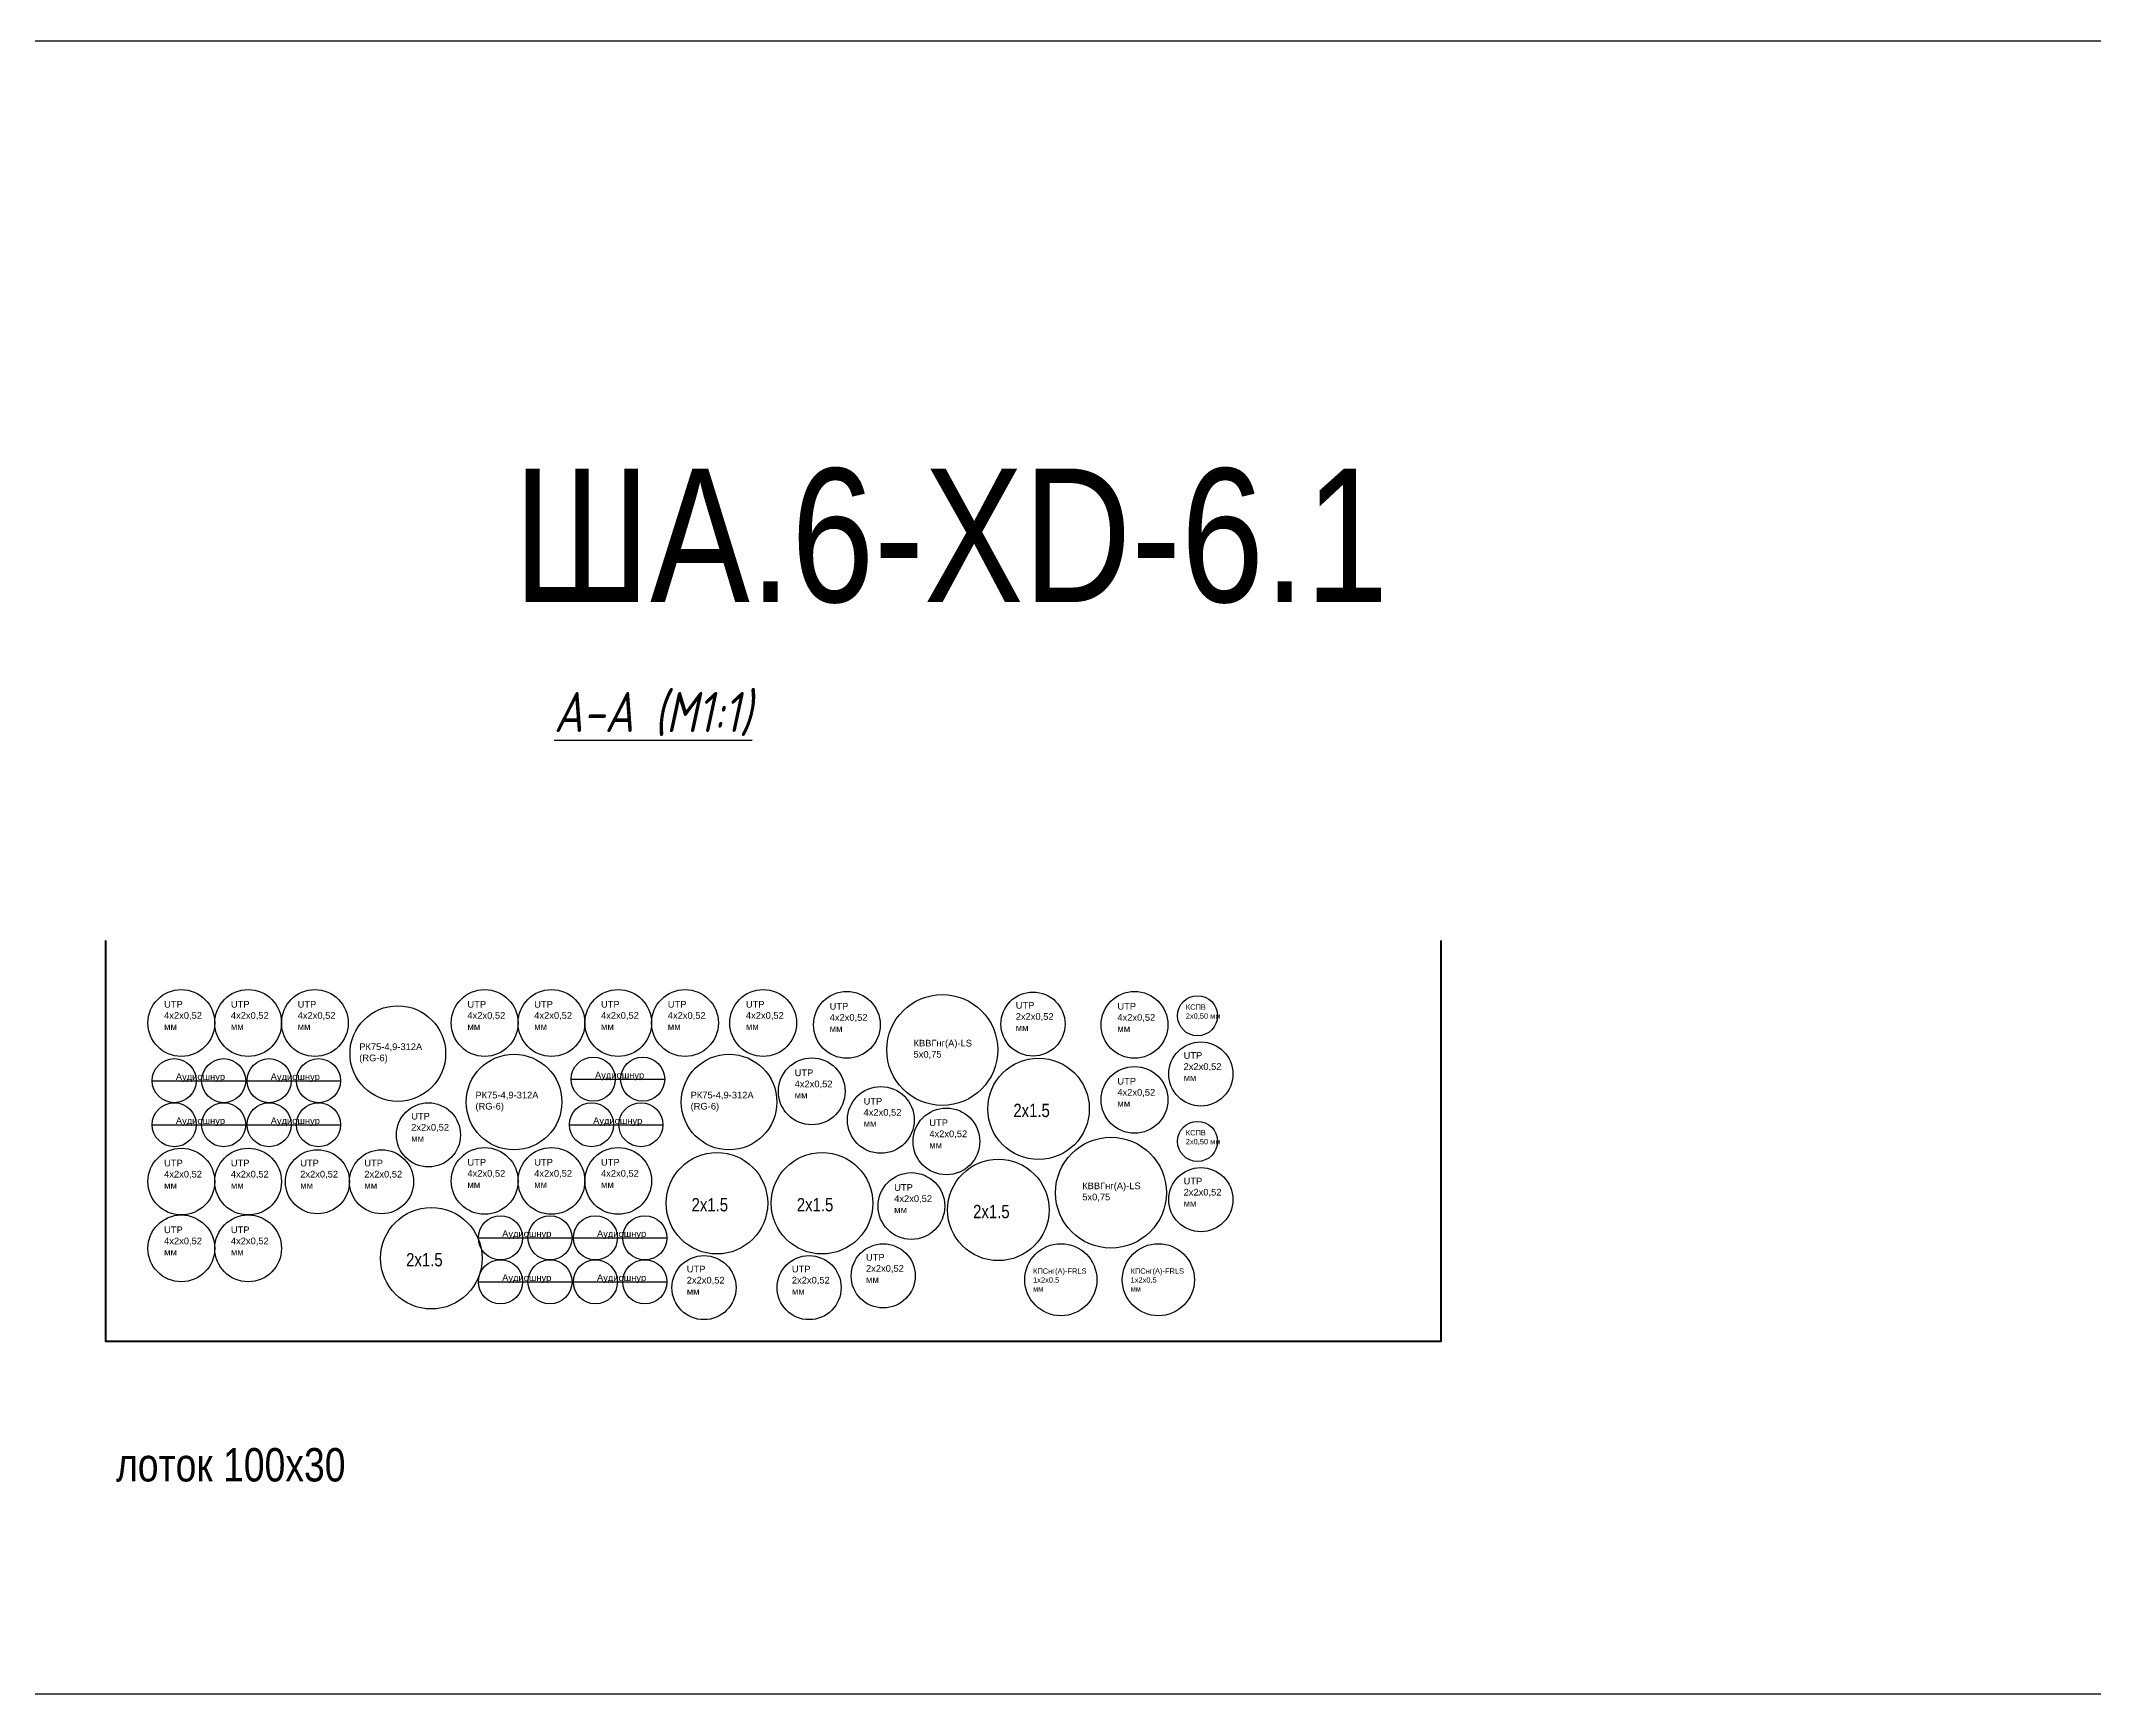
# Model space of a CAD drawing. Header units: millimetres. Extents: x -14566 to 16488, y -7315 to 17206.
# Drawn here: x -6514.3 to -6360.6, y -6445.1 to -6321.3 of the extents above; entities that cross this region are included whole.
import ezdxf

# ---------------------------------------------------------------- set-up
doc = ezdxf.new("R2010")
doc.units = ezdxf.units.MM
for name, color, linetype in [('05 Слаботочка', 7, 'Continuous'), ('06 Авт-ка климата', 7, 'Continuous'), ('07 Авт-ка общая', 7, 'Continuous'), ('08 Пож. и техн. сигн.', 7, 'Continuous'), ('13 Трассы и коробки слаботочки', 7, 'Continuous')]:
    doc.layers.add(name, color=color, linetype=linetype)
doc.layers.add('100 noprint', color=2, linetype='Continuous', plot=False)
doc.styles.get("Standard").update_dxf_attribs({"font": 'arial.ttf'})
doc.styles.add('ГОСТ-ISOCPEUR', font='isocpeui.ttf', dxfattribs={"width": 0.8})

msp = doc.modelspace()

# ---------------------------------------------------------------- linework, layer by layer
at = {"layer": '05 Слаботочка', "color": 6}
for p, q in [((-6506.01, -6399.17), (-6499.01, -6399.17)), ((-6498.91, -6399.17), (-6491.91, -6399.17)), ((-6474.64, -6399.06), (-6467.64, -6399.06)), ((-6506.01, -6402.47), (-6499.01, -6402.47)), ((-6498.91, -6402.47), (-6491.91, -6402.47)), ((-6474.77, -6402.47), (-6467.77, -6402.47)), ((-6481.58, -6410.94), (-6474.58, -6410.94)), ((-6474.48, -6410.94), (-6467.48, -6410.94)), ((-6481.58, -6414.24), (-6474.58, -6414.24)), ((-6474.48, -6414.24), (-6467.48, -6414.24))]:
    msp.add_line(p, q, dxfattribs=at)
for centre, radius in [((-6503.83, -6394.85), 2.5), ((-6498.83, -6394.85), 2.5), ((-6493.83, -6394.85), 2.5), ((-6487.62, -6397.14), 3.58), ((-6481.12, -6394.85), 2.5), ((-6476.12, -6394.85), 2.5), ((-6471.12, -6394.85), 2.5), ((-6466.12, -6394.85), 2.5), ((-6460.27, -6394.85), 2.5), ((-6504.36, -6399.17), 1.65), ((-6500.66, -6399.17), 1.65), ((-6497.26, -6399.17), 1.65), ((-6493.56, -6399.17), 1.65), ((-6478.92, -6400.77), 3.58), ((-6472.99, -6399.06), 1.65), ((-6469.29, -6399.06), 1.65), ((-6462.82, -6400.77), 3.58), ((-6504.36, -6402.47), 1.65), ((-6500.66, -6402.47), 1.65), ((-6497.26, -6402.47), 1.65), ((-6493.56, -6402.47), 1.65), ((-6485.33, -6403.23), 2.4), ((-6473.12, -6402.47), 1.65), ((-6469.42, -6402.47), 1.65), ((-6503.83, -6406.73), 2.5), ((-6498.83, -6406.73), 2.5), ((-6493.64, -6406.74), 2.4), ((-6488.84, -6406.74), 2.4), ((-6481.12, -6406.68), 2.5), ((-6476.12, -6406.68), 2.5), ((-6471.12, -6406.68), 2.5), ((-6463.73, -6408.35), 3.8), ((-6455.86, -6408.35), 3.8), ((-6485.11, -6412.47), 3.8), ((-6503.83, -6411.73), 2.5), ((-6498.83, -6411.73), 2.5), ((-6479.93, -6410.94), 1.65), ((-6476.23, -6410.94), 1.65), ((-6472.83, -6410.94), 1.65), ((-6469.13, -6410.94), 1.65), ((-6479.93, -6414.24), 1.65), ((-6476.23, -6414.24), 1.65), ((-6472.83, -6414.24), 1.65), ((-6469.13, -6414.24), 1.65), ((-6464.7, -6414.67), 2.4), ((-6456.83, -6414.67), 2.4)]:
    msp.add_circle(centre, radius, dxfattribs=at)
at = {"layer": '06 Авт-ка климата', "color": 5}
for centre, radius in [((-6454, -6394.99), 2.5), ((-6446.86, -6396.87), 4.15), ((-6440.07, -6394.93), 2.4), ((-6456.63, -6399.97), 2.5), ((-6439.65, -6401.28), 3.8), ((-6451.46, -6402.11), 2.5), ((-6446.55, -6403.72), 2.5), ((-6434.23, -6407.56), 4.15), ((-6442.66, -6408.85), 3.8), ((-6449.17, -6408.56), 2.5), ((-6451.28, -6413.79), 2.4)]:
    msp.add_circle(centre, radius, dxfattribs=at)
at = {"layer": '07 Авт-ка общая'}
for centre in [(-6432.47, -6394.99), (-6432.47, -6400.61)]:
    msp.add_circle(centre, 2.5, dxfattribs=at)
at = {"layer": '08 Пож. и техн. сигн.', "color": 1}
for centre, radius in [((-6427.75, -6394.31), 1.5), ((-6427.5, -6398.67), 2.4), ((-6427.75, -6403.72), 1.5), ((-6427.5, -6408.08), 2.4), ((-6437.98, -6414.08), 2.7), ((-6430.68, -6414.08), 2.7)]:
    msp.add_circle(centre, radius, dxfattribs=at)
at = {"layer": '100 noprint', "color": 3}
msp.add_lwpolyline([(-6532.65, -6321.3), (-6532.65, -6445.1), (-5985.26, -6445.1), (-5985.26, -6321.3)], close=True, dxfattribs=at)
at = {"layer": '13 Трассы и коробки слаботочки', "lineweight": 40}
msp.add_lwpolyline([(-6509.51, -6388.67), (-6509.51, -6418.67), (-6409.51, -6418.67), (-6409.51, -6388.67)], dxfattribs=at)

# ---------------------------------------------------------------- texts
at = {"layer": '05 Слаботочка', "color": 6, "width": 0.8}
for p in [(-6465.63, -6408.96), (-6457.75, -6408.96), (-6487, -6413.08)]:
    msp.add_text('2x1.5', height=1, dxfattribs=at).set_placement(p)
at = {"layer": '05 Слаботочка', "color": 6, "char_height": 0.5, "width": 2.8168, "attachment_point": 1}
for s, insert in [('{UTP 4х2х0,52 мм}', (-6505.12, -6393.2)), ('{UTP 4х2х0,52 мм}', (-6500.12, -6393.2)), ('{UTP 4х2х0,52 мм}', (-6495.12, -6393.2)), ('{UTP 4х2х0,52 мм}', (-6482.41, -6393.2)), ('{UTP 4х2х0,52 мм}', (-6477.41, -6393.2)), ('{UTP 4х2х0,52 мм}', (-6472.41, -6393.2)), ('{UTP 4х2х0,52 мм}', (-6467.41, -6393.2)), ('{UTP 4х2х0,52 мм}', (-6461.56, -6393.2)), ('{РК75-4,9-312А (RG-6)}', (-6490.51, -6396.38)), ('{Аудиошнур}', (-6504.24, -6398.62)), ('{Аудиошнур}', (-6497.14, -6398.62)), ('{Аудиошнур}', (-6472.86, -6398.5)), ('{РК75-4,9-312А (RG-6)}', (-6481.81, -6400)), ('{РК75-4,9-312А (RG-6)}', (-6465.7, -6400)), ('{Аудиошнур}', (-6504.24, -6401.92)), ('{Аудиошнур}', (-6497.14, -6401.92)), ('{UTP 2х2х0,52 мм}', (-6486.62, -6401.58)), ('{Аудиошнур}', (-6473, -6401.92)), ('{UTP 4х2х0,52 мм}', (-6505.12, -6405.09)), ('{UTP 4х2х0,52 мм}', (-6500.12, -6405.09)), ('{UTP 2х2х0,52 мм}', (-6494.93, -6405.09)), ('{UTP 2х2х0,52 мм}', (-6490.13, -6405.09)), ('{UTP 4х2х0,52 мм}', (-6482.41, -6405.03)), ('{UTP 4х2х0,52 мм}', (-6477.41, -6405.03)), ('{UTP 4х2х0,52 мм}', (-6472.41, -6405.03)), ('{UTP 4х2х0,52 мм}', (-6505.12, -6410.09)), ('{UTP 4х2х0,52 мм}', (-6500.12, -6410.09)), ('{Аудиошнур}', (-6479.81, -6410.38)), ('{Аудиошнур}', (-6472.71, -6410.38)), ('{Аудиошнур}', (-6479.81, -6413.68)), ('{Аудиошнур}', (-6472.71, -6413.68)), ('{UTP 2х2х0,52 мм}', (-6465.99, -6413.03)), ('{UTP 2х2х0,52 мм}', (-6458.12, -6413.03))]:
    msp.add_mtext(s, dxfattribs=dict(at, insert=insert))
at = {"layer": '06 Авт-ка климата', "color": 5, "width": 0.8}
for p in [(-6441.54, -6401.9), (-6444.55, -6409.47)]:
    msp.add_text('2x1.5', height=1, dxfattribs=at).set_placement(p)
at = {"layer": '06 Авт-ка климата', "color": 5, "char_height": 0.5, "width": 2.8168, "attachment_point": 1}
for s, insert in [('{UTP 4х2х0,52 мм}', (-6455.29, -6393.35)), ('{UTP 2х2х0,52 мм}', (-6441.36, -6393.28)), ('{КВВГнг(А)-LS 5х0,75}', (-6449.01, -6396.11)), ('{UTP 4х2х0,52 мм}', (-6457.91, -6398.33)), ('{UTP 4х2х0,52 мм}', (-6452.75, -6400.46)), ('{UTP 4х2х0,52 мм}', (-6447.83, -6402.07)), ('{UTP 4х2х0,52 мм}', (-6450.46, -6406.92)), ('{КВВГнг(А)-LS 5х0,75}', (-6436.38, -6406.8)), ('{UTP 2х2х0,52 мм}', (-6452.57, -6412.15))]:
    msp.add_mtext(s, dxfattribs=dict(at, insert=insert))
at = {"layer": '07 Авт-ка общая', "char_height": 0.5, "width": 2.8168, "attachment_point": 1}
for insert in [(-6433.75, -6393.35), (-6433.75, -6398.96)]:
    msp.add_mtext('{UTP 4х2х0,52 мм}', dxfattribs=dict(at, insert=insert))
at = {"layer": '08 Пож. и техн. сигн.', "color": 1, "width": 2.8168, "attachment_point": 1}
for s, insert, char_height in [('{КСПВ 2х0,50 мм}', (-6428.63, -6393.46), 0.4), ('{UTP 2х2х0,52 мм}', (-6428.79, -6397.03), 0.5), ('{КСПВ 2х0,50 мм}', (-6428.63, -6402.87), 0.4), ('{UTP 2х2х0,52 мм}', (-6428.79, -6406.44), 0.5), ('{КПСнг(А)-FRLS 1x2x0,5 мм}', (-6440.06, -6413.23), 0.4), ('{КПСнг(А)-FRLS 1x2x0,5 мм}', (-6432.76, -6413.23), 0.4)]:
    msp.add_mtext(s, dxfattribs=dict(at, insert=insert, char_height=char_height))
at = {"layer": '100 noprint', "width": 0.8}
msp.add_text('ША.6-XD-6.1', height=10, dxfattribs=at).set_placement((-6478.97, -6363.32))
at = {"layer": '13 Трассы и коробки слаботочки', "width": 0.8}
msp.add_text('лоток 100х30', height=2.5, dxfattribs=at).set_placement((-6508.72, -6429.19))
at = {"layer": '13 Трассы и коробки слаботочки', "insert": (-6475.92, -6370.06), "char_height": 3, "width": 42.5883, "attachment_point": 1, "style": 'ГОСТ-ISOCPEUR'}
msp.add_mtext('{\\LА-А (М1:1)}', dxfattribs=at)

doc.saveas('drawing.dxf')
